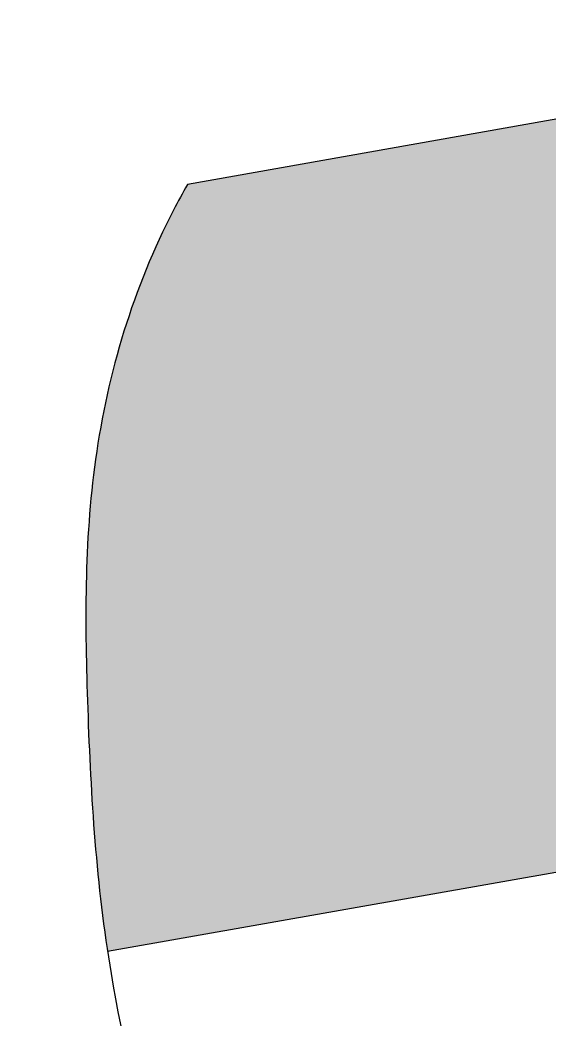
# Model space of a CAD drawing. Header units: millimetres. Extents: x -46762 to 217101, y -107409 to 31524.
# Drawn here: x -42489 to -41560, y -10962 to -9209 of the extents above; entities that cross this region are included whole.
import ezdxf

# ---------------------------------------------------------------- set-up
doc = ezdxf.new("R2010")
doc.units = ezdxf.units.MM

msp = doc.modelspace()

# ---------------------------------------------------------------- hatches: boundary and pattern name
h = msp.add_hatch(color=253)
edge = h.paths.add_edge_path()
edge.add_arc((-40560.82, -9471.19), 750.87, 169.78696, 180, ccw=False)
edge.add_line((-41299.79, -9338.06), (-42195.51, -9497.49))
edge.add_spline(control_points=[(-42195.51, -9497.49), (-42203.96, -9512.28), (-42285.23, -9660.93), (-42378.54, -9970.76), (-42373.85, -10414.21), (-42357.09, -10699.98), (-42335.49, -10842.23)], knot_values=[6.8561572, 6.8561572, 6.8561572, 6.8561572, 7.8799862, 17.0374635, 25.7817824, 34.3341054, 34.3341054, 34.3341054, 34.3341054], degree=3, periodic=0)
edge.add_line((-42335.49, -10842.23), (-41283.88, -10656.8))
edge.add_arc((-36082.7, -12311.32), 5458, 155.4464, 162.35386, ccw=False)
edge.add_arc((-40560.82, -9471.19), 750.87, 180, 229.63226, ccw=False)

# ---------------------------------------------------------------- linework, layer by layer
for p, q in [((-40574.1, -9208.89), (-42195.51, -9497.49)), ((-41282.56, -10656.57), (-42335.49, -10842.23))]:
    msp.add_line(p, q)
msp.add_open_spline([(-42195.51, -9497.49), (-42203.96, -9512.28), (-42285.23, -9660.93), (-42378.54, -9970.76), (-42373.72, -10427.12), (-42348.39, -10843.45), (-42246.78, -11248.51), (-42409.89, -11604.48), (-42475.85, -11857.15), (-42488.97, -11986.26)], degree=3, knots=[6.8561572, 6.8561572, 6.8561572, 6.8561572, 7.8799862, 17.0374635, 25.7817824, 35.1042128, 42.2526851, 49.9444603, 57.777005, 57.777005, 57.777005, 57.777005])

doc.saveas('drawing.dxf')
